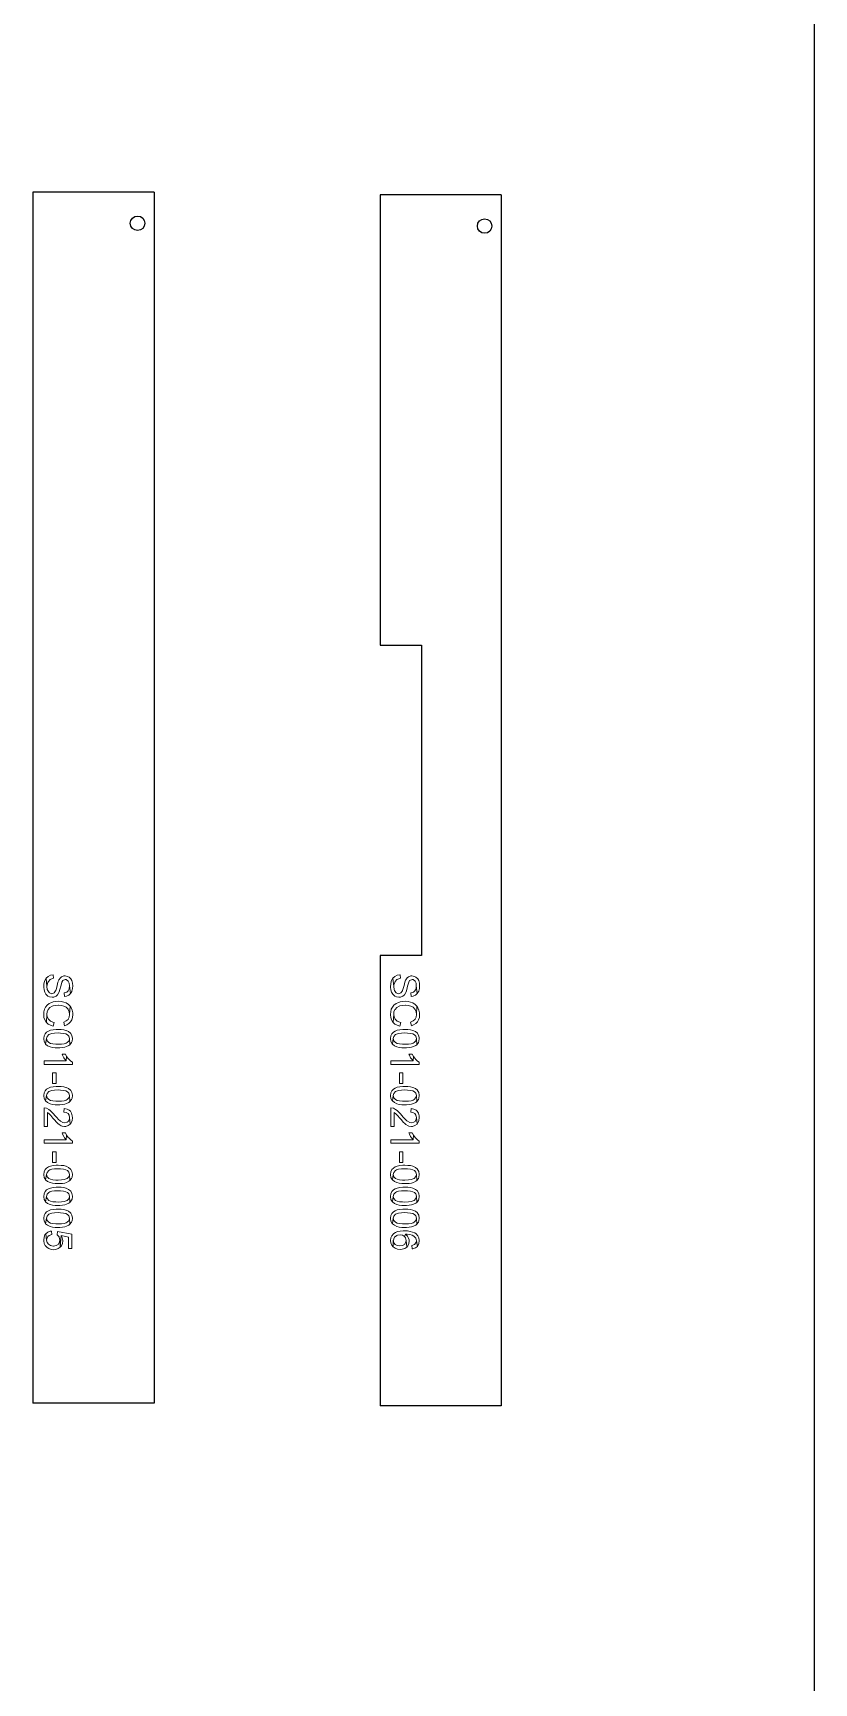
# Model space of a CAD drawing. Header units: millimetres. Extents: x 977 to 12288, y -94 to 5752.
# Drawn here: x 1833 to 2589, y 2564 to 4158 of the extents above; entities that cross this region are included whole.
import ezdxf

# ---------------------------------------------------------------- set-up
doc = ezdxf.new("R2010")
doc.units = ezdxf.units.MM
doc.layers.add('VISIBILI', color=7, linetype='Continuous', lineweight=25)

msp = doc.modelspace()

# ---------------------------------------------------------------- linework, layer by layer
msp.add_lwpolyline([(2588.58893275, 5650.1499917), (2588.58893275, -93.76901533)])
at = {"color": 4, "lineweight": 0}
for points in [[(1871.73018999, 3237.39420303), (1871.73018999, 3237.39420303), (1871.5274806, 3240.02942508), (1870.81799774, 3242.41126039), (1869.85512815, 3244.13429019), (1868.13209835, 3245.80664264), (1866.71313263, 3246.5161255), (1864.22994263, 3246.97222162), (1863.16571834, 3246.92154427), (1860.88523773, 3246.00935203), (1859.87169079, 3245.24919182), (1858.30069303, 3243.12074325), (1858.19933834, 3242.86735651), (1857.43917813, 3240.84026263), (1856.62834058, 3237.85029916), (1855.86818037, 3234.80965834), (1855.31072956, 3232.98527384), (1855.10802017, 3232.52917772), (1853.68905445, 3230.55276119), (1851.45925118, 3229.79260098), (1849.12809322, 3230.55276119), (1848.82402914, 3230.80614792), (1847.45574077, 3232.9345965), (1847.10099934, 3233.94814344), (1846.79693526, 3236.58336548), (1845.98609771, 3244.7930957), (1844.66848668, 3242.61396978), (1844.26306791, 3241.60042284), (1843.75629444, 3239.16791018), (1843.6042624, 3236.38065609), (1843.6042624, 3236.07659201), (1843.90832648, 3233.49204731), (1844.66848668, 3231.16088935), (1845.83406566, 3229.23515016), (1847.65845016, 3227.56279771), (1849.28012526, 3226.75196016), (1851.76331527, 3226.34654138), (1853.33431302, 3226.49857343), (1855.61479364, 3227.46144302), (1856.98308201, 3228.67769935), (1858.40204772, 3230.95817996), (1858.65543446, 3231.66766282), (1859.36491732, 3233.89746609), (1860.12507752, 3236.98878426), (1860.37846426, 3238.05300854), (1861.23997916, 3240.89093998), (1862.05081671, 3242.46193773), (1862.2535261, 3242.61396978), (1864.48332937, 3243.52616202), (1865.34484427, 3243.37412998), (1867.37193815, 3242.00584161), (1868.28413039, 3240.08010243), (1868.58819447, 3237.24217099), (1869.44970937, 3229.84327833), (1870.7673204, 3232.02240425), (1870.91935244, 3232.37714568), (1871.5274806, 3234.70830364)], [(1853.08092629, 3244.64106366), (1852.82753955, 3248.03644591), (1852.67550751, 3248.03644591), (1850.14164016, 3247.58034978), (1847.91183689, 3246.5161255), (1847.8104822, 3246.46544815), (1845.98609771, 3244.7930957), (1846.79693526, 3236.58336548), (1846.9489673, 3238.35707263), (1847.65845016, 3240.73890794), (1848.11454628, 3241.70177753), (1849.73622138, 3243.47548468), (1850.54705894, 3243.9315808)], [(1869.44970937, 3229.84327833), (1868.58819447, 3237.24217099), (1868.23345305, 3234.45491691), (1867.27058345, 3232.47850037), (1865.85161774, 3231.31292139), (1863.36842773, 3230.60343853), (1863.62181447, 3227.15737894), (1865.64890835, 3227.46144302), (1867.92938896, 3228.47498996)], [(2207.16354988, 3237.39420303), (2207.16354988, 3237.39420303), (2206.91016315, 3240.02942508), (2206.25135763, 3242.41126039), (2205.28848804, 3244.13429019), (2203.5147809, 3245.80664264), (2202.09581518, 3246.5161255), (2199.66330252, 3246.97222162), (2198.59907824, 3246.92154427), (2196.26792027, 3246.00935203), (2195.25437333, 3245.24919182), (2193.73405292, 3243.12074325), (2193.63269823, 3242.86735651), (2192.82186068, 3240.84026263), (2192.06170047, 3237.85029916), (2191.25086292, 3234.80965834), (2190.6934121, 3232.98527384), (2190.49070271, 3232.52917772), (2189.12241434, 3230.55276119), (2186.84193373, 3229.79260098), (2184.51077576, 3230.55276119), (2184.25738903, 3230.80614792), (2182.83842331, 3232.9345965), (2182.53435923, 3233.94814344), (2182.23029515, 3236.58336548), (2181.36878025, 3244.7930957), (2180.05116923, 3242.61396978), (2179.6964278, 3241.60042284), (2179.18965433, 3239.16791018), (2178.98694494, 3236.38065609), (2178.98694494, 3236.07659201), (2179.29100902, 3233.49204731), (2180.05116923, 3231.16088935), (2181.26742556, 3229.23515016), (2183.09181005, 3227.56279771), (2184.71348515, 3226.75196016), (2187.14599781, 3226.34654138), (2188.76767291, 3226.49857343), (2191.04815353, 3227.46144302), (2192.4164419, 3228.67769935), (2193.78473027, 3230.95817996), (2194.08879435, 3231.66766282), (2194.79827721, 3233.89746609), (2195.55843741, 3236.98878426), (2195.81182415, 3238.05300854), (2196.67333905, 3240.89093998), (2197.4841766, 3242.46193773), (2197.63620864, 3242.61396978), (2199.91668926, 3243.52616202), (2200.77820416, 3243.37412998), (2202.80529804, 3242.00584161), (2203.66681294, 3240.08010243), (2203.97087702, 3237.24217099), (2204.83239192, 3229.84327833), (2206.20068029, 3232.02240425), (2206.35271233, 3232.37714568), (2206.96084049, 3234.70830364)], [(2188.51428618, 3244.64106366), (2188.2102221, 3248.03644591), (2188.1088674, 3248.03644591), (2185.57500005, 3247.58034978), (2183.34519678, 3246.5161255), (2183.24384209, 3246.46544815), (2181.36878025, 3244.7930957), (2182.23029515, 3236.58336548), (2182.38232719, 3238.35707263), (2183.0411327, 3240.73890794), (2183.54790617, 3241.70177753), (2185.16958128, 3243.47548468), (2185.98041883, 3243.9315808)], [(2204.83239192, 3229.84327833), (2203.97087702, 3237.24217099), (2203.66681294, 3234.45491691), (2202.653266, 3232.47850037), (2201.28497763, 3231.31292139), (2198.75111028, 3230.60343853), (2199.00449701, 3227.15737894), (2201.03159089, 3227.46144302), (2203.31207151, 3228.47498996)], [(1869.19632264, 3217.6300377), (1867.47329284, 3219.40374484), (1865.29416692, 3220.82271056), (1865.24348957, 3220.82271056), (1863.0136863, 3221.73490281), (1860.58117365, 3222.24167628), (1857.89527425, 3222.44438566), (1855.41208425, 3222.29235362), (1852.92889425, 3221.78558015), (1850.59773628, 3220.9747426), (1848.92538383, 3220.16390505), (1846.9489673, 3218.64358464), (1845.37796954, 3216.7685228), (1844.41509995, 3214.84278361), (1843.80697178, 3212.41027096), (1843.6042624, 3209.62301687), (1843.6042624, 3209.42030748), (1843.85764913, 3206.83576278), (1844.66848668, 3204.50460482), (1845.93542036, 3202.42683359), (1846.18880709, 3202.07209216), (1846.69558056, 3209.92708095), (1846.9489673, 3212.20756157), (1847.96251424, 3214.53871953), (1847.96251424, 3214.58939688), (1849.58418934, 3216.41378137), (1851.81399261, 3217.68071504), (1852.77686221, 3218.03545647), (1855.15869752, 3218.54222994), (1857.89527425, 3218.74493933), (1858.09798364, 3218.69426198), (1860.68252834, 3218.4915526), (1863.115041, 3217.88342443), (1863.16571834, 3217.83274709), (1865.44619896, 3216.6671681), (1867.16922876, 3214.89346096), (1867.42261549, 3214.48804218), (1868.33480774, 3212.30891626), (1868.68954917, 3209.67369422)], [(2204.57900518, 3217.6300377), (2202.85597538, 3219.40374484), (2200.72752681, 3220.82271056), (2200.67684946, 3220.82271056), (2198.44704619, 3221.73490281), (2195.96385619, 3222.24167628), (2193.2779568, 3222.44438566), (2190.84544414, 3222.29235362), (2188.36225414, 3221.78558015), (2185.98041883, 3220.9747426), (2184.35874372, 3220.16390505), (2182.33164984, 3218.64358464), (2180.81132943, 3216.7685228), (2179.79778249, 3214.84278361), (2179.18965433, 3212.41027096), (2178.98694494, 3209.62301687), (2178.98694494, 3209.42030748), (2179.29100902, 3206.83576278), (2180.05116923, 3204.50460482), (2181.3181029, 3202.42683359), (2181.62216699, 3202.07209216), (2182.07826311, 3209.92708095), (2182.38232719, 3212.20756157), (2183.34519678, 3214.53871953), (2183.39587413, 3214.58939688), (2185.01754924, 3216.41378137), (2187.2473525, 3217.68071504), (2188.15954475, 3218.03545647), (2190.59205741, 3218.54222994), (2193.32863415, 3218.74493933), (2193.53134353, 3218.69426198), (2196.06521088, 3218.4915526), (2198.54840089, 3217.88342443), (2198.59907824, 3217.83274709), (2200.8288815, 3216.6671681), (2202.5519113, 3214.89346096), (2202.85597538, 3214.48804218), (2203.76816763, 3212.30891626), (2204.07223171, 3209.67369422)], [(1853.58769976, 3201.97073747), (1852.52347547, 3202.22412421), (1850.19231751, 3203.28834849), (1848.41861036, 3204.8086689), (1848.11454628, 3205.16341033), (1847.05032199, 3207.34253625), (1846.69558056, 3209.92708095), (1846.18880709, 3202.07209216), (1847.96251424, 3200.50109441), (1850.09096281, 3199.23416073), (1852.67550751, 3198.32196848)], [(1871.73018999, 3209.57233952), (1871.6288353, 3211.39672401), (1871.12206183, 3213.87991402), (1870.10851488, 3216.16039463), (1869.19632264, 3217.6300377), (1868.68954917, 3209.67369422), (1868.38548509, 3207.24118156), (1867.3212608, 3205.11273298), (1867.2199061, 3205.01137829), (1865.49687631, 3203.49105788), (1862.96300896, 3202.37615625), (1863.82452386, 3198.82874196), (1865.90229508, 3199.58890216), (1867.98006631, 3200.95719053), (1869.65241876, 3202.68022033), (1870.7673204, 3204.55528217), (1871.5274806, 3206.88644013)], [(2189.02105965, 3201.97073747), (2187.95683536, 3202.22412421), (2185.57500005, 3203.28834849), (2183.85197025, 3204.8086689), (2183.54790617, 3205.16341033), (2182.43300454, 3207.34253625), (2182.07826311, 3209.92708095), (2181.62216699, 3202.07209216), (2183.34519678, 3200.50109441), (2185.52432271, 3199.23416073), (2188.1088674, 3198.32196848)], [(2207.16354988, 3209.57233952), (2207.06219519, 3211.39672401), (2206.50474437, 3213.87991402), (2205.54187478, 3216.16039463), (2204.57900518, 3217.6300377), (2204.07223171, 3209.67369422), (2203.76816763, 3207.24118156), (2202.70394334, 3205.11273298), (2202.653266, 3205.01137829), (2200.87955885, 3203.49105788), (2198.39636885, 3202.37615625), (2199.2072064, 3198.82874196), (2201.33565497, 3199.58890216), (2203.4134262, 3200.95719053), (2205.08577865, 3202.68022033), (2206.20068029, 3204.55528217), (2206.91016315, 3206.88644013)], [(1871.42612591, 3186.36211459), (1871.37544856, 3186.66617867), (1870.97002978, 3189.20004602), (1869.8044508, 3191.27781725), (1869.55106407, 3191.58188133), (1867.67600223, 3193.15287909), (1865.29416692, 3194.26778072), (1865.09145753, 3194.31845807), (1862.96300896, 3194.82523154), (1860.42914161, 3195.12929562), (1857.48985548, 3195.28132766), (1855.56411629, 3195.23065032), (1852.67550751, 3194.92658624), (1850.19231751, 3194.41981276), (1848.11454628, 3193.60897521), (1846.39151648, 3192.54475093), (1844.97255077, 3191.07510786), (1843.95900383, 3188.94665929), (1843.6042624, 3186.36211459), (1843.6042624, 3186.05805051), (1844.06035852, 3183.47350581), (1845.2259375, 3181.39573458), (1845.47932424, 3181.0916705), (1846.34083913, 3186.36211459), (1846.84761261, 3188.38920847), (1848.5706424, 3190.26427031), (1849.48283465, 3190.72036643), (1851.45925118, 3191.3284946), (1854.14515058, 3191.68323603), (1857.48985548, 3191.83526807), (1859.97304548, 3191.73391337), (1862.81097691, 3191.42984929), (1865.04078018, 3190.87239847), (1866.66245529, 3190.11223827), (1867.98006631, 3188.7439499), (1868.63887182, 3186.41279194), (1868.99361325, 3180.53421968), (1870.51393366, 3182.51063622), (1871.07138448, 3183.77756989)], [(2206.80880845, 3186.36211459), (2206.80880845, 3186.66617867), (2206.35271233, 3189.20004602), (2205.23781069, 3191.27781725), (2204.98442396, 3191.58188133), (2203.10936212, 3193.15287909), (2200.67684946, 3194.26778072), (2200.52481742, 3194.31845807), (2198.3456915, 3194.82523154), (2195.81182415, 3195.12929562), (2192.87253802, 3195.28132766), (2190.94679884, 3195.23065032), (2188.05819006, 3194.92658624), (2185.57500005, 3194.41981276), (2183.49722882, 3193.60897521), (2181.82487637, 3192.54475093), (2180.40591066, 3191.07510786), (2179.34168637, 3188.94665929), (2178.98694494, 3186.36211459), (2178.98694494, 3186.05805051), (2179.44304106, 3183.47350581), (2180.60862004, 3181.39573458), (2180.86200678, 3181.0916705), (2181.72352168, 3186.36211459), (2182.23029515, 3188.38920847), (2183.95332495, 3190.26427031), (2184.86551719, 3190.72036643), (2186.84193373, 3191.3284946), (2189.52783312, 3191.68323603), (2192.87253802, 3191.83526807), (2195.40640537, 3191.73391337), (2198.24433681, 3191.42984929), (2200.47414007, 3190.87239847), (2202.09581518, 3190.11223827), (2203.4134262, 3188.7439499), (2204.02155437, 3186.41279194), (2204.37629579, 3180.53421968), (2205.94729355, 3182.51063622), (2206.45406702, 3183.77756989)], [(1868.99361325, 3180.53421968), (1868.63887182, 3186.41279194), (1868.13209835, 3184.38569806), (1866.40906855, 3182.51063622), (1865.49687631, 3182.00386275), (1863.52045977, 3181.39573458), (1860.83456038, 3181.04099315), (1857.48985548, 3180.93963846), (1855.31072956, 3180.99031581), (1852.37144343, 3181.24370254), (1850.14164016, 3181.75047601), (1848.5706424, 3182.51063622), (1846.9489673, 3184.13231132), (1846.34083913, 3186.36211459), (1845.47932424, 3181.0916705), (1847.30370873, 3179.57135009), (1849.73622138, 3178.45644846), (1849.88825343, 3178.45644846), (1852.016702, 3177.89899764), (1854.55056935, 3177.59493356), (1857.48985548, 3177.49357886), (1859.11153058, 3177.49357886), (1861.79742997, 3177.69628825), (1863.92587855, 3178.10170703), (1865.80094039, 3178.70983519), (1867.98006631, 3179.77405948)], [(2204.37629579, 3180.53421968), (2204.02155437, 3186.41279194), (2203.56545824, 3184.38569806), (2201.84242844, 3182.51063622), (2200.9302362, 3182.00386275), (2198.95381966, 3181.39573458), (2196.26792027, 3181.04099315), (2192.87253802, 3180.93963846), (2190.74408945, 3180.99031581), (2187.80480332, 3181.24370254), (2185.52432271, 3181.75047601), (2183.95332495, 3182.51063622), (2182.38232719, 3184.13231132), (2181.72352168, 3186.36211459), (2180.86200678, 3181.0916705), (2182.73706862, 3179.57135009), (2185.16958128, 3178.45644846), (2185.27093597, 3178.45644846), (2187.45006189, 3177.89899764), (2189.98392924, 3177.59493356), (2192.87253802, 3177.49357886), (2194.54489047, 3177.49357886), (2197.18011252, 3177.69628825), (2199.35923844, 3178.10170703), (2201.23430028, 3178.70983519), (2203.4134262, 3179.77405948)], [(1871.42612591, 3161.47953721), (1871.42612591, 3163.65866313), (1869.75377346, 3164.72288741), (1867.77735692, 3166.59794925), (1867.27058345, 3167.15540007), (1865.80094039, 3169.2331713), (1865.34484427, 3164.82424211), (1844.06035852, 3164.82424211), (1844.06035852, 3161.47953721)], [(1865.80094039, 3169.2331713), (1864.58468406, 3171.51365191), (1861.34133385, 3171.51365191), (1861.79742997, 3170.39875028), (1863.06436365, 3167.96623762), (1863.8752012, 3166.69930395), (1865.34484427, 3164.82424211)], [(2206.80880845, 3161.47953721), (2206.80880845, 3163.65866313), (2205.18713335, 3164.72288741), (2203.16003947, 3166.59794925), (2202.70394334, 3167.15540007), (2201.23430028, 3169.2331713), (2200.77820416, 3164.82424211), (2179.44304106, 3164.82424211), (2179.44304106, 3161.47953721)], [(2201.23430028, 3169.2331713), (2199.9673666, 3171.51365191), (2196.7240164, 3171.51365191), (2197.23078987, 3170.39875028), (2198.44704619, 3167.96623762), (2199.25788375, 3166.69930395), (2200.77820416, 3164.82424211)], [(1852.21941139, 3153.26980699), (1855.61479364, 3153.26980699), (1855.61479364, 3142.98230554), (1852.21941139, 3142.98230554), (1852.21941139, 3153.26980699)], [(2187.65277128, 3153.26980699), (2190.99747618, 3153.26980699), (2190.99747618, 3142.98230554), (2187.65277128, 3142.98230554), (2187.65277128, 3153.26980699)], [(1871.42612591, 3131.32651573), (1871.37544856, 3131.63057981), (1870.97002978, 3134.16444716), (1869.8044508, 3136.29289574), (1869.55106407, 3136.54628247), (1867.67600223, 3138.11728023), (1865.29416692, 3139.23218187), (1865.09145753, 3139.28285921), (1862.96300896, 3139.78963268), (1860.42914161, 3140.14437411), (1857.48985548, 3140.24572881), (1855.56411629, 3140.19505146), (1852.67550751, 3139.89098738), (1850.19231751, 3139.38421391), (1848.11454628, 3138.57337635), (1846.39151648, 3137.55982941), (1844.97255077, 3136.039509), (1843.95900383, 3133.91106043), (1843.6042624, 3131.32651573), (1843.6042624, 3131.02245165), (1844.06035852, 3128.4885843), (1845.2259375, 3126.36013572), (1845.47932424, 3126.10674899), (1846.34083913, 3131.32651573), (1846.84761261, 3133.35360961), (1848.5706424, 3135.22867145), (1849.48283465, 3135.68476757), (1851.45925118, 3136.29289574), (1854.14515058, 3136.64763717), (1857.48985548, 3136.79966921), (1859.97304548, 3136.69831451), (1862.81097691, 3136.39425043), (1865.04078018, 3135.83679962), (1866.66245529, 3135.07663941), (1867.98006631, 3133.70835104), (1868.63887182, 3131.37719308), (1868.99361325, 3125.54929817), (1870.51393366, 3127.47503736), (1871.07138448, 3128.74197103)], [(1868.99361325, 3125.54929817), (1868.63887182, 3131.37719308), (1868.13209835, 3129.3500992), (1866.40906855, 3127.47503736), (1865.49687631, 3126.96826389), (1863.52045977, 3126.36013572), (1860.83456038, 3126.00539429), (1857.48985548, 3125.9040396), (1855.31072956, 3125.95471695), (1852.37144343, 3126.20810368), (1850.14164016, 3126.71487715), (1848.5706424, 3127.47503736), (1846.9489673, 3129.09671246), (1846.34083913, 3131.32651573), (1845.47932424, 3126.10674899), (1847.30370873, 3124.53575123), (1849.73622138, 3123.4208496), (1849.88825343, 3123.4208496), (1852.016702, 3122.86339878), (1854.55056935, 3122.5593347), (1857.48985548, 3122.45798), (1859.11153058, 3122.50865735), (1861.79742997, 3122.66068939), (1863.92587855, 3123.06610817), (1865.80094039, 3123.67423633), (1867.98006631, 3124.73846062)], [(2206.80880845, 3131.32651573), (2206.80880845, 3131.63057981), (2206.35271233, 3134.16444716), (2205.23781069, 3136.29289574), (2204.98442396, 3136.54628247), (2203.10936212, 3138.11728023), (2200.67684946, 3139.23218187), (2200.52481742, 3139.28285921), (2198.3456915, 3139.78963268), (2195.81182415, 3140.14437411), (2192.87253802, 3140.24572881), (2190.94679884, 3140.19505146), (2188.05819006, 3139.89098738), (2185.57500005, 3139.38421391), (2183.49722882, 3138.57337635), (2181.82487637, 3137.55982941), (2180.40591066, 3136.039509), (2179.34168637, 3133.91106043), (2178.98694494, 3131.32651573), (2178.98694494, 3131.02245165), (2179.44304106, 3128.4885843), (2180.60862004, 3126.36013572), (2180.86200678, 3126.10674899), (2181.72352168, 3131.32651573), (2182.23029515, 3133.35360961), (2183.95332495, 3135.22867145), (2184.86551719, 3135.68476757), (2186.84193373, 3136.29289574), (2189.52783312, 3136.64763717), (2192.87253802, 3136.79966921), (2195.40640537, 3136.69831451), (2198.24433681, 3136.39425043), (2200.47414007, 3135.83679962), (2202.09581518, 3135.07663941), (2203.4134262, 3133.70835104), (2204.02155437, 3131.37719308), (2204.37629579, 3125.54929817), (2205.94729355, 3127.47503736), (2206.45406702, 3128.74197103)], [(2204.37629579, 3125.54929817), (2204.02155437, 3131.37719308), (2203.56545824, 3129.3500992), (2201.84242844, 3127.47503736), (2200.9302362, 3126.96826389), (2198.95381966, 3126.36013572), (2196.26792027, 3126.00539429), (2192.87253802, 3125.9040396), (2190.74408945, 3125.95471695), (2187.80480332, 3126.20810368), (2185.52432271, 3126.71487715), (2183.95332495, 3127.47503736), (2182.38232719, 3129.09671246), (2181.72352168, 3131.32651573), (2180.86200678, 3126.10674899), (2182.73706862, 3124.53575123), (2185.16958128, 3123.4208496), (2185.27093597, 3123.4208496), (2187.45006189, 3122.86339878), (2189.98392924, 3122.5593347), (2192.87253802, 3122.45798), (2194.54489047, 3122.50865735), (2197.18011252, 3122.66068939), (2199.35923844, 3123.06610817), (2201.23430028, 3123.67423633), (2203.4134262, 3124.73846062)], [(1869.24699999, 3103.8087163), (1868.63887182, 3110.09270733), (1868.43616243, 3108.47103223), (1867.27058345, 3106.34258365), (1866.30771386, 3105.58242345), (1863.92587855, 3104.92361794), (1862.2535261, 3105.22768202), (1859.92236813, 3106.49461569), (1859.56762671, 3106.79867978), (1858.0473063, 3108.16696815), (1856.2229218, 3110.04202999), (1854.14515058, 3112.52521999), (1853.43566772, 3113.33605754), (1851.61128322, 3115.36315142), (1849.98960812, 3116.88347183), (1848.5706424, 3117.94769612), (1846.39151648, 3119.1132751), (1844.06035852, 3119.46801653), (1844.06035852, 3101.47755834), (1847.25303138, 3101.47755834), (1847.25303138, 3114.85637795), (1849.07741587, 3113.43741224), (1849.07741587, 3113.38673489), (1850.3950269, 3112.01844652), (1852.52347547, 3109.53525651), (1854.09447323, 3107.76154937), (1855.86818037, 3105.78513284), (1857.28714609, 3104.36616712), (1858.55407977, 3103.40329753), (1860.63185099, 3102.1870412), (1861.34133385, 3101.88297712), (1863.82452386, 3101.52823569), (1864.88874814, 3101.57891303), (1867.27058345, 3102.28839589)], [(1871.42612591, 3109.99135264), (1871.27409387, 3111.81573713), (1870.61528835, 3114.24824979), (1869.39903203, 3116.17398897), (1868.33480774, 3117.18753591), (1866.15568182, 3118.30243755), (1863.52045977, 3118.85988837), (1863.16571834, 3115.41382877), (1865.19281222, 3115.10976469), (1867.16922876, 3113.94418571), (1868.13209835, 3112.57589734), (1868.63887182, 3110.09270733), (1869.24699999, 3103.8087163), (1870.20986958, 3105.07564998), (1871.12206183, 3107.30545325)], [(2204.62968253, 3103.8087163), (2204.02155437, 3110.09270733), (2203.86952232, 3108.47103223), (2202.70394334, 3106.34258365), (2201.6903964, 3105.58242345), (2199.30856109, 3104.92361794), (2197.68688599, 3105.22768202), (2195.30505068, 3106.49461569), (2194.95030925, 3106.79867978), (2193.42998884, 3108.16696815), (2191.60560435, 3110.04202999), (2189.52783312, 3112.52521999), (2188.86902761, 3113.33605754), (2187.04464312, 3115.36315142), (2185.42296801, 3116.88347183), (2183.95332495, 3117.94769612), (2181.77419903, 3119.1132751), (2179.44304106, 3119.46801653), (2179.44304106, 3101.47755834), (2182.68639127, 3101.47755834), (2182.68639127, 3114.85637795), (2184.51077576, 3113.43741224), (2184.51077576, 3113.38673489), (2185.82838679, 3112.01844652), (2187.90615801, 3109.53525651), (2189.47715577, 3107.76154937), (2191.25086292, 3105.78513284), (2192.72050598, 3104.36616712), (2193.93676231, 3103.40329753), (2196.01453354, 3102.1870412), (2196.77469374, 3101.88297712), (2199.25788375, 3101.52823569), (2200.32210803, 3101.57891303), (2202.653266, 3102.28839589)], [(2206.80880845, 3109.99135264), (2206.70745376, 3111.81573713), (2206.04864825, 3114.24824979), (2204.78171457, 3116.17398897), (2203.71749028, 3117.18753591), (2201.58904171, 3118.30243755), (2198.95381966, 3118.85988837), (2198.59907824, 3115.41382877), (2200.57549477, 3115.10976469), (2202.60258865, 3113.94418571), (2203.56545824, 3112.57589734), (2204.02155437, 3110.09270733), (2204.62968253, 3103.8087163), (2205.59255212, 3105.07564998), (2206.50474437, 3107.30545325)], [(1865.80094039, 3093.01444139), (1864.58468406, 3095.294922), (1861.34133385, 3095.294922), (1861.79742997, 3094.18002037), (1863.06436365, 3091.79818506), (1863.8752012, 3090.53125138), (1865.34484427, 3088.6055122)], [(2201.23430028, 3093.01444139), (2199.9673666, 3095.294922), (2196.7240164, 3095.294922), (2197.23078987, 3094.18002037), (2198.44704619, 3091.79818506), (2199.25788375, 3090.53125138), (2200.77820416, 3088.6055122)], [(1871.42612591, 3085.26080729), (1871.42612591, 3087.43993322), (1869.75377346, 3088.5041575), (1867.77735692, 3090.42989669), (1867.27058345, 3090.98734751), (1865.80094039, 3093.01444139), (1865.34484427, 3088.6055122), (1844.06035852, 3088.6055122), (1844.06035852, 3085.26080729)], [(1852.21941139, 3077.10175443), (1855.61479364, 3077.10175443), (1855.61479364, 3066.81425298), (1852.21941139, 3066.81425298), (1852.21941139, 3077.10175443)], [(2206.80880845, 3085.26080729), (2206.80880845, 3087.43993322), (2205.18713335, 3088.5041575), (2203.16003947, 3090.42989669), (2202.70394334, 3090.98734751), (2201.23430028, 3093.01444139), (2200.77820416, 3088.6055122), (2179.44304106, 3088.6055122), (2179.44304106, 3085.26080729)], [(2187.65277128, 3077.10175443), (2190.99747618, 3077.10175443), (2190.99747618, 3066.81425298), (2187.65277128, 3066.81425298), (2187.65277128, 3077.10175443)], [(1871.42612591, 3055.15846317), (1871.37544856, 3055.4118499), (1870.97002978, 3057.9963946), (1869.8044508, 3060.07416583), (1869.55106407, 3060.37822991), (1867.67600223, 3061.89855032), (1865.29416692, 3063.01345196), (1865.09145753, 3063.0641293), (1862.96300896, 3063.62158012), (1860.42914161, 3063.9256442), (1857.48985548, 3064.0269989), (1855.56411629, 3063.97632155), (1852.67550751, 3063.72293481), (1850.19231751, 3063.165484), (1848.11454628, 3062.35464644), (1846.39151648, 3061.3410995), (1844.97255077, 3059.82077909), (1843.95900383, 3057.69233052), (1843.6042624, 3055.15846317), (1843.6042624, 3054.80372174), (1844.06035852, 3052.26985439), (1845.2259375, 3050.19208316), (1845.47932424, 3049.88801908), (1846.34083913, 3055.15846317), (1846.84761261, 3057.1348797), (1848.5706424, 3059.00994154), (1849.48283465, 3059.51671501), (1851.45925118, 3060.12484318), (1854.14515058, 3060.4795846), (1857.48985548, 3060.5809393), (1859.97304548, 3060.53026195), (1862.81097691, 3060.22619787), (1865.04078018, 3059.66874705), (1866.66245529, 3058.8579095), (1867.98006631, 3057.48962113), (1868.63887182, 3055.15846317), (1868.99361325, 3049.33056826), (1870.51393366, 3051.30698479), (1871.07138448, 3052.57391847)], [(2206.80880845, 3055.15846317), (2206.80880845, 3055.4118499), (2206.35271233, 3057.9963946), (2205.23781069, 3060.07416583), (2204.98442396, 3060.37822991), (2203.10936212, 3061.89855032), (2200.67684946, 3063.01345196), (2200.52481742, 3063.0641293), (2198.3456915, 3063.62158012), (2195.81182415, 3063.9256442), (2192.87253802, 3064.0269989), (2190.94679884, 3063.97632155), (2188.05819006, 3063.72293481), (2185.57500005, 3063.165484), (2183.49722882, 3062.35464644), (2181.82487637, 3061.3410995), (2180.40591066, 3059.82077909), (2179.34168637, 3057.69233052), (2178.98694494, 3055.15846317), (2178.98694494, 3054.80372174), (2179.44304106, 3052.26985439), (2180.60862004, 3050.19208316), (2180.86200678, 3049.88801908), (2181.72352168, 3055.15846317), (2182.23029515, 3057.1348797), (2183.95332495, 3059.00994154), (2184.86551719, 3059.51671501), (2186.84193373, 3060.12484318), (2189.52783312, 3060.4795846), (2192.87253802, 3060.5809393), (2195.40640537, 3060.53026195), (2198.24433681, 3060.22619787), (2200.47414007, 3059.66874705), (2202.09581518, 3058.8579095), (2203.4134262, 3057.48962113), (2204.02155437, 3055.15846317), (2204.37629579, 3049.33056826), (2205.94729355, 3051.30698479), (2206.45406702, 3052.57391847)], [(1868.99361325, 3049.33056826), (1868.63887182, 3055.15846317), (1868.13209835, 3053.13136929), (1866.40906855, 3051.25630745), (1865.49687631, 3050.74953398), (1863.52045977, 3050.19208316), (1860.83456038, 3049.78666438), (1857.48985548, 3049.68530969), (1855.31072956, 3049.73598704), (1852.37144343, 3049.98937377), (1850.14164016, 3050.49614724), (1848.5706424, 3051.25630745), (1846.9489673, 3052.9286599), (1846.34083913, 3055.15846317), (1845.47932424, 3049.88801908), (1847.30370873, 3048.36769867), (1849.73622138, 3047.25279703), (1849.88825343, 3047.20211969), (1852.016702, 3046.69534622), (1854.55056935, 3046.34060479), (1857.48985548, 3046.23925009), (1859.11153058, 3046.28992744), (1861.79742997, 3046.49263683), (1863.92587855, 3046.84737826), (1865.80094039, 3047.45550642), (1867.98006631, 3048.57040806)], [(2204.37629579, 3049.33056826), (2204.02155437, 3055.15846317), (2203.56545824, 3053.13136929), (2201.84242844, 3051.25630745), (2200.9302362, 3050.74953398), (2198.95381966, 3050.19208316), (2196.26792027, 3049.78666438), (2192.87253802, 3049.68530969), (2190.74408945, 3049.73598704), (2187.80480332, 3049.98937377), (2185.52432271, 3050.49614724), (2183.95332495, 3051.25630745), (2182.38232719, 3052.9286599), (2181.72352168, 3055.15846317), (2180.86200678, 3049.88801908), (2182.73706862, 3048.36769867), (2185.16958128, 3047.25279703), (2185.27093597, 3047.20211969), (2187.45006189, 3046.69534622), (2189.98392924, 3046.34060479), (2192.87253802, 3046.23925009), (2194.54489047, 3046.28992744), (2197.18011252, 3046.49263683), (2199.35923844, 3046.84737826), (2201.23430028, 3047.45550642), (2203.4134262, 3048.57040806)], [(1871.42612591, 3033.97533212), (1871.37544856, 3034.22871885), (1870.97002978, 3036.81326355), (1869.8044508, 3038.89103478), (1869.55106407, 3039.19509886), (1867.67600223, 3040.71541927), (1865.29416692, 3041.8303209), (1865.09145753, 3041.88099825), (1862.96300896, 3042.43844907), (1860.42914161, 3042.74251315), (1857.48985548, 3042.84386784), (1855.56411629, 3042.7931905), (1852.67550751, 3042.53980376), (1850.19231751, 3041.98235294), (1848.11454628, 3041.22219274), (1846.39151648, 3040.15796845), (1844.97255077, 3038.68832539), (1843.95900383, 3036.50919947), (1843.6042624, 3033.97533212), (1843.6042624, 3033.62059069), (1844.06035852, 3031.08672334), (1845.2259375, 3029.00895211), (1845.47932424, 3028.70488803), (1846.34083913, 3033.97533212), (1846.84761261, 3035.95174865), (1848.5706424, 3037.82681049), (1849.48283465, 3038.33358396), (1851.45925118, 3038.94171212), (1854.14515058, 3039.29645355), (1857.48985548, 3039.39780825), (1859.97304548, 3039.3471309), (1862.81097691, 3039.04306682), (1865.04078018, 3038.485616), (1866.66245529, 3037.67477845), (1867.98006631, 3036.30649008), (1868.63887182, 3034.02600946), (1868.99361325, 3028.14743721), (1870.51393366, 3030.12385374), (1871.07138448, 3031.39078742)], [(1868.99361325, 3028.14743721), (1868.63887182, 3034.02600946), (1868.13209835, 3031.94823824), (1866.40906855, 3030.0731764), (1865.49687631, 3029.56640293), (1863.52045977, 3029.00895211), (1860.83456038, 3028.65421068), (1857.48985548, 3028.50217864), (1855.31072956, 3028.55285599), (1852.37144343, 3028.80624272), (1850.14164016, 3029.31301619), (1848.5706424, 3030.0731764), (1846.9489673, 3031.74552885), (1846.34083913, 3033.97533212), (1845.47932424, 3028.70488803), (1847.30370873, 3027.18456762), (1849.73622138, 3026.06966598), (1849.88825343, 3026.01898863), (1852.016702, 3025.51221516), (1854.55056935, 3025.20815108), (1857.48985548, 3025.05611904), (1859.11153058, 3025.10679639), (1861.79742997, 3025.30950578), (1863.92587855, 3025.71492455), (1865.80094039, 3026.27237537), (1867.98006631, 3027.387277)], [(2206.80880845, 3033.97533212), (2206.80880845, 3034.22871885), (2206.35271233, 3036.81326355), (2205.23781069, 3038.89103478), (2204.98442396, 3039.19509886), (2203.10936212, 3040.71541927), (2200.67684946, 3041.8303209), (2200.52481742, 3041.88099825), (2198.3456915, 3042.43844907), (2195.81182415, 3042.74251315), (2192.87253802, 3042.84386784), (2190.94679884, 3042.7931905), (2188.05819006, 3042.53980376), (2185.57500005, 3041.98235294), (2183.49722882, 3041.22219274), (2181.82487637, 3040.15796845), (2180.40591066, 3038.68832539), (2179.34168637, 3036.50919947), (2178.98694494, 3033.97533212), (2178.98694494, 3033.62059069), (2179.44304106, 3031.08672334), (2180.60862004, 3029.00895211), (2180.86200678, 3028.70488803), (2181.72352168, 3033.97533212), (2182.23029515, 3035.95174865), (2183.95332495, 3037.82681049), (2184.86551719, 3038.33358396), (2186.84193373, 3038.94171212), (2189.52783312, 3039.29645355), (2192.87253802, 3039.39780825), (2195.40640537, 3039.3471309), (2198.24433681, 3039.04306682), (2200.47414007, 3038.485616), (2202.09581518, 3037.67477845), (2203.4134262, 3036.30649008), (2204.02155437, 3034.02600946), (2204.37629579, 3028.14743721), (2205.94729355, 3030.12385374), (2206.45406702, 3031.39078742)], [(2204.37629579, 3028.14743721), (2204.02155437, 3034.02600946), (2203.56545824, 3031.94823824), (2201.84242844, 3030.0731764), (2200.9302362, 3029.56640293), (2198.95381966, 3029.00895211), (2196.26792027, 3028.65421068), (2192.87253802, 3028.50217864), (2190.74408945, 3028.55285599), (2187.80480332, 3028.80624272), (2185.52432271, 3029.31301619), (2183.95332495, 3030.0731764), (2182.38232719, 3031.74552885), (2181.72352168, 3033.97533212), (2180.86200678, 3028.70488803), (2182.73706862, 3027.18456762), (2185.16958128, 3026.06966598), (2185.27093597, 3026.01898863), (2187.45006189, 3025.51221516), (2189.98392924, 3025.20815108), (2192.87253802, 3025.05611904), (2194.54489047, 3025.10679639), (2197.18011252, 3025.30950578), (2199.35923844, 3025.71492455), (2201.23430028, 3026.27237537), (2203.4134262, 3027.387277)], [(1871.42612591, 3012.79220106), (1871.37544856, 3013.0455878), (1870.97002978, 3015.6301325), (1869.8044508, 3017.70790372), (1869.55106407, 3018.01196781), (1867.67600223, 3019.53228822), (1865.29416692, 3020.64718985), (1865.09145753, 3020.74854454), (1862.96300896, 3021.25531802), (1860.42914161, 3021.5593821), (1857.48985548, 3021.66073679), (1855.56411629, 3021.61005944), (1852.67550751, 3021.35667271), (1850.19231751, 3020.79922189), (1848.11454628, 3020.03906169), (1846.39151648, 3018.9748374), (1844.97255077, 3017.50519434), (1843.95900383, 3015.32606841), (1843.6042624, 3012.79220106), (1843.6042624, 3012.43745963), (1844.06035852, 3009.90359228), (1845.2259375, 3007.82582106), (1845.47932424, 3007.52175697), (1846.34083913, 3012.79220106), (1846.84761261, 3014.7686176), (1848.5706424, 3016.64367944), (1849.48283465, 3017.15045291), (1851.45925118, 3017.75858107), (1854.14515058, 3018.1133225), (1857.48985548, 3018.21467719), (1859.97304548, 3018.16399985), (1862.81097691, 3017.85993577), (1865.04078018, 3017.30248495), (1866.66245529, 3016.4916474), (1867.98006631, 3015.12335903), (1868.63887182, 3012.84287841), (1868.99361325, 3006.96430616), (1870.51393366, 3008.94072269), (1871.07138448, 3010.20765637)], [(2206.80880845, 3012.79220106), (2206.80880845, 3013.0455878), (2206.35271233, 3015.6301325), (2205.23781069, 3017.70790372), (2204.98442396, 3018.01196781), (2203.10936212, 3019.53228822), (2200.67684946, 3020.64718985), (2200.52481742, 3020.74854454), (2198.3456915, 3021.25531802), (2195.81182415, 3021.5593821), (2192.87253802, 3021.66073679), (2190.94679884, 3021.61005944), (2188.05819006, 3021.35667271), (2185.57500005, 3020.79922189), (2183.49722882, 3020.03906169), (2181.82487637, 3018.9748374), (2180.40591066, 3017.50519434), (2179.34168637, 3015.32606841), (2178.98694494, 3012.79220106), (2178.98694494, 3012.43745963), (2179.44304106, 3009.90359228), (2180.60862004, 3007.82582106), (2180.86200678, 3007.52175697), (2181.72352168, 3012.79220106), (2182.23029515, 3014.7686176), (2183.95332495, 3016.64367944), (2184.86551719, 3017.15045291), (2186.84193373, 3017.75858107), (2189.52783312, 3018.1133225), (2192.87253802, 3018.21467719), (2195.40640537, 3018.16399985), (2198.24433681, 3017.85993577), (2200.47414007, 3017.30248495), (2202.09581518, 3016.4916474), (2203.4134262, 3015.12335903), (2204.02155437, 3012.84287841), (2204.37629579, 3006.96430616), (2205.94729355, 3008.94072269), (2206.45406702, 3010.20765637)], [(1859.61830405, 2984.86898286), (1859.16220793, 2991.8117794), (1858.8074665, 2989.58197613), (1857.48985548, 2987.6055596), (1855.61479364, 2986.38930327), (1852.97957159, 2985.98388449), (1852.72618486, 2985.98388449), (1850.19231751, 2986.43998062), (1848.16522363, 2987.65623694), (1846.84761261, 2989.3285894), (1846.34083913, 2991.76110205), (1845.68203362, 2997.79170635), (1844.82051872, 2996.62612737), (1843.90832648, 2994.3963241), (1843.6042624, 2991.76110205), (1843.6042624, 2990.9502645), (1844.11103587, 2988.4670745), (1845.17526015, 2986.33862592), (1846.89828995, 2984.56491878), (1848.41861036, 2983.60204918), (1850.69909098, 2982.74053428), (1853.28363568, 2982.4364702), (1855.41208425, 2982.63917959), (1857.69256487, 2983.45001714)], [(1868.99361325, 3006.96430616), (1868.63887182, 3012.84287841), (1868.13209835, 3010.76510718), (1866.40906855, 3008.89004534), (1865.49687631, 3008.43394922), (1863.52045977, 3007.82582106), (1860.83456038, 3007.47107963), (1857.48985548, 3007.31904759), (1855.31072956, 3007.36972493), (1852.37144343, 3007.67378902), (1850.14164016, 3008.18056249), (1848.5706424, 3008.89004534), (1846.9489673, 3010.56239779), (1846.34083913, 3012.79220106), (1845.47932424, 3007.52175697), (1847.30370873, 3006.00143656), (1849.73622138, 3004.88653493), (1849.88825343, 3004.83585758), (1852.016702, 3004.32908411), (1854.55056935, 3004.02502003), (1857.48985548, 3003.92366534), (1859.11153058, 3003.92366534), (1861.79742997, 3004.12637472), (1863.92587855, 3004.5317935), (1865.80094039, 3005.08924432), (1867.98006631, 3006.20414595)], [(1851.45925118, 2996.9808688), (1851.20586445, 3000.47760574), (1849.83757608, 3000.27489635), (1847.55709546, 2999.3627041), (1845.68203362, 2997.79170635), (1846.34083913, 2991.76110205), (1846.49287118, 2993.02803573), (1847.65845016, 2995.1564843), (1848.92538383, 2996.17003124)], [(1870.91935244, 2983.70340388), (1870.91935244, 2997.28493288), (1856.93240466, 2999.92015492), (1856.52698588, 2996.77815941), (1856.72969527, 2996.62612737), (1858.45272507, 2994.70038818), (1858.65543446, 2994.2949694), (1859.16220793, 2991.8117794), (1859.61830405, 2984.86898286), (1860.37846426, 2996.06867655), (1867.72667958, 2994.59903349), (1867.72667958, 2983.70340388)], [(2206.80880845, 2990.84890981), (2206.80880845, 2991.25432858), (2206.40338968, 2993.78819593), (2205.33916539, 2995.91664451), (2203.66681294, 2997.741029), (2202.39987926, 2998.6025439), (2200.42346273, 2999.51473615), (2198.04162742, 3000.12286431), (2195.30505068, 3000.52828309), (2192.21373251, 3000.62963778), (2191.40289496, 3000.62963778), (2188.41293149, 3000.42692839), (2185.87906413, 2999.92015492), (2183.75061556, 2999.10931737), (2182.07826311, 2997.99441574), (2181.87555372, 2997.79170635), (2180.25387862, 2995.91664451), (2179.29100902, 2993.73751859), (2178.98694494, 2991.20365124), (2179.24033168, 2989.07520266), (2180.15252392, 2986.79472205), (2181.4194576, 2985.22372429), (2181.72352168, 2991.25432858), (2181.77419903, 2991.65974736), (2182.58503658, 2993.99090532), (2182.93977801, 2994.54835614), (2184.96687189, 2996.06867655), (2185.77770944, 2996.37274063), (2188.31157679, 2996.77815941), (2190.54138006, 2996.47409532), (2192.56847394, 2995.20716165), (2193.53134353, 2997.33561022), (2195.10234129, 2997.28493288), (2197.73756334, 2996.9808688), (2199.81533456, 2996.37274063), (2201.43700967, 2995.51122573), (2203.16003947, 2993.88955063), (2203.4134262, 2993.48413185), (2204.07223171, 2991.05161919), (2205.03510131, 2985.57846572), (2205.44052008, 2986.08523919), (2206.45406702, 2988.26436511)], [(2204.37629579, 3006.96430616), (2204.02155437, 3012.84287841), (2203.56545824, 3010.76510718), (2201.84242844, 3008.89004534), (2200.9302362, 3008.43394922), (2198.95381966, 3007.82582106), (2196.26792027, 3007.47107963), (2192.87253802, 3007.31904759), (2190.74408945, 3007.36972493), (2187.80480332, 3007.67378902), (2185.52432271, 3008.18056249), (2183.95332495, 3008.89004534), (2182.38232719, 3010.56239779), (2181.72352168, 3012.79220106), (2180.86200678, 3007.52175697), (2182.73706862, 3006.00143656), (2185.16958128, 3004.88653493), (2185.27093597, 3004.83585758), (2187.45006189, 3004.32908411), (2189.98392924, 3004.02502003), (2192.87253802, 3003.92366534), (2194.54489047, 3003.92366534), (2197.18011252, 3004.12637472), (2199.35923844, 3004.5317935), (2201.23430028, 3005.08924432), (2203.4134262, 3006.20414595)], [(1862.10149406, 2990.89958715), (1862.10149406, 2991.35568328), (1861.59472059, 2993.73751859), (1860.37846426, 2996.06867655), (1859.61830405, 2984.86898286), (1860.73320569, 2986.18659388), (1861.74675263, 2988.41639715)], [(2194.69692251, 2985.0210149), (2194.19014904, 2991.35568328), (2193.88608496, 2989.63265348), (2192.56847394, 2987.6055596), (2190.74408945, 2986.49065796), (2188.1088674, 2986.08523919), (2185.47364536, 2986.43998062), (2183.44655148, 2987.6055596), (2182.38232719, 2988.92317062), (2181.72352168, 2991.25432858), (2181.4194576, 2985.22372429), (2183.54790617, 2983.75408122), (2185.77770944, 2982.94324367), (2188.31157679, 2982.63917959), (2190.38934802, 2982.84188898), (2192.72050598, 2983.60204918)], [(2197.12943517, 2990.69687777), (2197.02808048, 2991.96381144), (2196.21724293, 2994.34564675), (2195.45708272, 2995.61258043), (2193.53134353, 2997.33561022), (2192.56847394, 2995.20716165), (2193.63269823, 2993.78819593), (2194.19014904, 2991.35568328), (2194.69692251, 2985.0210149), (2195.65979211, 2986.08523919), (2196.77469374, 2988.26436511)], [(2205.03510131, 2985.57846572), (2204.07223171, 2991.05161919), (2203.92019967, 2989.83536287), (2202.653266, 2987.70691429), (2202.24784722, 2987.40285021), (2199.76465722, 2986.43998062), (2200.01804395, 2983.14595306), (2200.72752681, 2983.24730775), (2203.16003947, 2984.10882265)]]:
    msp.add_lwpolyline(points, close=True, dxfattribs=at)
at = {"layer": 'VISIBILI', "color": 0}
for p, q in [((1833.23895864, 4004.21088539), (1833.23895864, 2834.21088539)), ((1950.37612558, 4004.21088539), (1833.23895864, 4004.21088539)), ((1950.37612558, 4004.21088539), (1950.37612558, 2834.21088539)), ((2168.84941188, 4001.54681081), (2168.84941188, 3566.54681081)), ((2285.98657882, 4001.54681081), (2168.84941188, 4001.54681081)), ((2285.98657882, 4001.54681081), (2285.98657882, 2831.54681081)), ((2168.84941188, 3566.54681081), (2208.84941188, 3566.54681081)), ((2208.84941188, 3566.54681081), (2208.84941188, 3266.54681081)), ((2168.84941188, 3266.54681081), (2168.84941188, 2831.54681081)), ((2208.84941188, 3266.54681081), (2168.84941188, 3266.54681081)), ((1950.37612558, 2834.21088539), (1833.23895864, 2834.21088539)), ((2285.98657882, 2831.54681081), (2168.84941188, 2831.54681081))]:
    msp.add_line(p, q, dxfattribs=at)
for centre in [(1934.37612558, 3974.21088539), (2269.98657882, 3971.54681081)]:
    msp.add_circle(centre, 7, dxfattribs=at)

doc.saveas('drawing.dxf')
